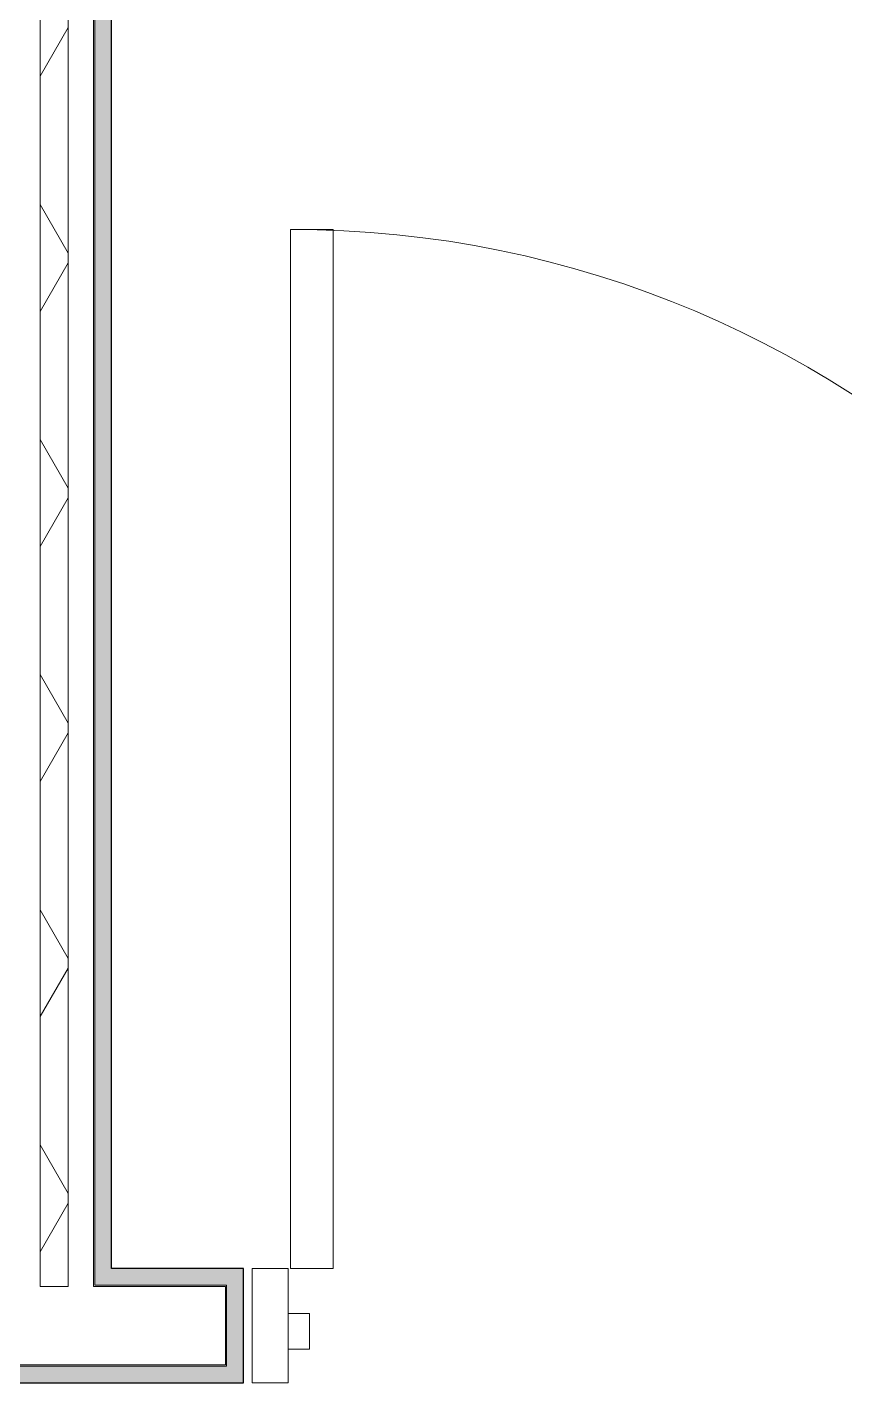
# Model space of a CAD drawing. Header units: millimetres. Extents: x 155920 to 295199, y -4084 to 97293.
# Drawn here: x 225257 to 225985, y 29805 to 31014 of the extents above; entities that cross this region are included whole.
import ezdxf

# ---------------------------------------------------------------- set-up
doc = ezdxf.new("R2010")
doc.units = ezdxf.units.MM
doc.header["$MEASUREMENT"] = 0
for name, color, linetype, lineweight in [('A-DOOR', 4, 'CONTINUOUS', 9), ('A-DOOR-FRAM', 4, 'CONTINUOUS', 18), ('A-WALL', 7, 'CONTINUOUS', 9), ('A-WALL-PATT', 7, 'CONTINUOUS', 25), ('I-WALL', 7, 'CONTINUOUS', 9)]:
    doc.layers.add(name, color=color, linetype=linetype, lineweight=lineweight)

msp = doc.modelspace()

# ---------------------------------------------------------------- hatches: boundary and pattern name
at = {"layer": 'A-WALL-PATT', "lineweight": 9}
msp.add_hatch(color=256, dxfattribs=at).paths.add_polyline_path([(225331.9, 29907.3), (225331.9, 33857.6), (225316.9, 33857.6), (225316.9, 29907.3)], flags=0)
h = msp.add_hatch(color=256, dxfattribs=at)
h.paths.add_polyline_path([(229129.4, 29856.3), (229129.4, 29892.3), (230738.8, 29892.3), (230738.8, 29907.3), (229114.4, 29907.3), (229114.4, 29856.3)], flags=0)
h.paths.add_polyline_path([(226459.4, 29856.3), (226474.4, 29856.3), (226474.4, 29892.3), (227899.9, 29892.3), (227899.9, 29907.3), (226459.4, 29907.3)], flags=0)
h.paths.add_polyline_path([(228104.4, 29856.3), (228104.4, 29907.3), (227971.9, 29907.3), (227971.9, 29892.3), (228089.4, 29892.3), (228089.4, 29856.3)], flags=0)
h.paths.add_polyline_path([(222488.5, 29856.3), (222503.5, 29856.3), (222503.5, 29892.3), (222621, 29892.3), (222621, 29907.3), (222488.5, 29907.3)], flags=0)
h.paths.add_polyline_path([(223850.5, 29856.3), (223850.5, 29892.3), (225244.9, 29892.3), (225244.9, 29907.3), (223835.5, 29907.3), (223835.5, 29856.3)], flags=0)
h.paths.add_polyline_path([(225449.4, 29856.3), (225449.4, 29907.3), (225316.9, 29907.3), (225316.9, 29892.3), (225434.4, 29892.3), (225434.4, 29856.3)], flags=0)
h.paths.add_polyline_path([(222822.9, 29856.3), (222825.5, 29856.3), (222825.5, 29907.3), (222693, 29907.3), (222693, 29892.3), (222810.5, 29892.3), (222810.5, 29856.3)], flags=0)
h.paths.add_polyline_path([(221463.5, 29856.3), (221478.5, 29856.3), (221478.5, 29907.3), (220074.2, 29907.3), (220074.2, 29892.3), (221463.5, 29892.3)], flags=0)
at = {"layer": 'A-WALL-PATT', "lineweight": 5}
h = msp.add_hatch(color=256, dxfattribs=at)
h.paths.add_polyline_path([(230738.8, 29805.3), (230738.8, 29820.3), (229129.4, 29820.3), (229129.4, 29856.3), (229114.4, 29856.3), (229114.4, 29805.3), (230597.1, 29805.3)], flags=0)
h.paths.add_polyline_path([(228104.4, 29805.3), (228104.4, 29856.3), (228089.4, 29856.3), (228089.4, 29820.3), (226474.4, 29820.3), (226474.4, 29856.3), (226459.4, 29856.3), (226459.4, 29805.3), (227906, 29805.3)], flags=0)
h.paths.add_polyline_path([(225364.5, 29805.3), (225449.4, 29805.3), (225449.4, 29856.3), (225434.4, 29856.3), (225434.4, 29820.3), (223850.5, 29820.3), (223850.5, 29856.3), (223835.5, 29856.3), (223835.5, 29805.3), (225214.9, 29805.3)], flags=0)
h.paths.add_polyline_path([(222825.5, 29805.3), (222825.5, 29856.3), (222810.5, 29856.3), (222810.5, 29820.3), (222503.5, 29820.3), (222503.5, 29856.3), (222488.5, 29856.3), (222488.5, 29805.3), (222822.9, 29805.3)], flags=0)
h.paths.add_polyline_path([(220099.2, 29805.3), (221478.5, 29805.3), (221478.5, 29856.3), (221463.5, 29856.3), (221463.5, 29820.3), (220099.2, 29820.3)], flags=0)

# ---------------------------------------------------------------- linework, layer by layer
at = {"layer": 'A-DOOR'}
for p, q in [((225491.4, 30833.3), (225529.4, 30833.3)), ((225491.4, 29907.3), (225491.4, 30833.3)), ((225529.4, 30833.3), (225491.4, 30833.3)), ((225491.4, 30833.3), (225491.4, 29907.3)), ((225529.4, 30833.3), (225529.4, 29907.3)), ((225529.4, 29907.3), (225529.4, 30833.3)), ((225529.4, 29907.3), (225491.4, 29907.3)), ((225491.4, 29907.3), (225529.4, 29907.3))]:
    msp.add_line(p, q, dxfattribs=at)
msp.add_arc((225491.4, 29907.3), 926, 0, 90, dxfattribs=at)
at = {"layer": 'A-DOOR-FRAM', "lineweight": 20}
for p, q in [((225457.4, 29907.3), (225489.4, 29907.3)), ((225457.4, 29805.3), (225457.4, 29907.3)), ((225489.4, 29907.3), (225489.4, 29805.3)), ((225489.4, 29835.3), (225489.4, 29867.3)), ((225489.4, 29867.3), (225508.4, 29867.3)), ((225508.4, 29867.3), (225508.4, 29835.3)), ((225508.4, 29835.3), (225489.4, 29835.3)), ((225489.4, 29805.3), (225457.4, 29805.3))]:
    msp.add_line(p, q, dxfattribs=at)
at = {"layer": 'A-WALL'}
for p, q in [((225268.4, 33857.6), (225268.4, 29907.3)), ((225293.4, 33857.6), (225293.4, 29907.3)), ((225315.9, 33857.6), (225315.9, 29907.3)), ((225316.9, 33857.6), (225316.9, 29907.3)), ((225268.4, 29907.3), (225268.4, 29891.3)), ((225293.4, 29907.3), (225293.4, 29891.3)), ((225315.9, 29907.3), (225315.9, 29892.3)), ((225316.9, 29907.3), (225316.9, 29892.3)), ((225293.4, 29891.3), (225268.4, 29891.3)), ((225293.4, 29891.3), (225268.4, 29891.3)), ((225315.9, 29892.3), (225315.9, 29891.3)), ((225433.4, 29891.3), (225315.9, 29891.3)), ((225434.4, 29892.3), (225316.9, 29892.3)), ((225433.4, 29856.3), (225433.4, 29891.3)), ((225434.4, 29856.3), (225434.4, 29892.3)), ((225433.4, 29821.3), (225433.4, 29856.3)), ((225434.4, 29820.3), (225434.4, 29856.3)), ((223850.5, 29820.3), (225434.4, 29820.3)), ((223851.5, 29821.3), (225433.4, 29821.3))]:
    msp.add_line(p, q, dxfattribs=at)
at = {"layer": 'A-WALL-PATT', "linetype": 'Continuous', "lineweight": 9}
for p, q in [((225268.4, 30969.8), (225293.4, 31013.1)), ((225293.4, 30812.2), (225268.4, 30855.5)), ((225268.4, 30760.2), (225293.4, 30803.5)), ((225293.4, 30602.7), (225268.4, 30646)), ((225268.4, 30550.7), (225293.4, 30594)), ((225293.4, 30393.2), (225268.4, 30436.5)), ((225268.4, 30341.2), (225293.4, 30384.5)), ((225293.4, 30183.6), (225268.4, 30226.9)), ((225268.4, 30131.7), (225293.4, 30175)), ((225293.4, 29974.1), (225268.4, 30017.4)), ((225268.4, 29922.1), (225293.4, 29965.4))]:
    msp.add_line(p, q, dxfattribs=at)
at = {"layer": 'I-WALL', "lineweight": 30}
for p, q in [((225331.9, 29907.3), (225331.9, 33857.6)), ((225449.4, 29907.3), (225331.9, 29907.3)), ((225449.4, 29805.3), (225449.4, 29907.3)), ((223835.5, 29805.3), (225449.4, 29805.3))]:
    msp.add_line(p, q, dxfattribs=at)

doc.saveas('drawing.dxf')
